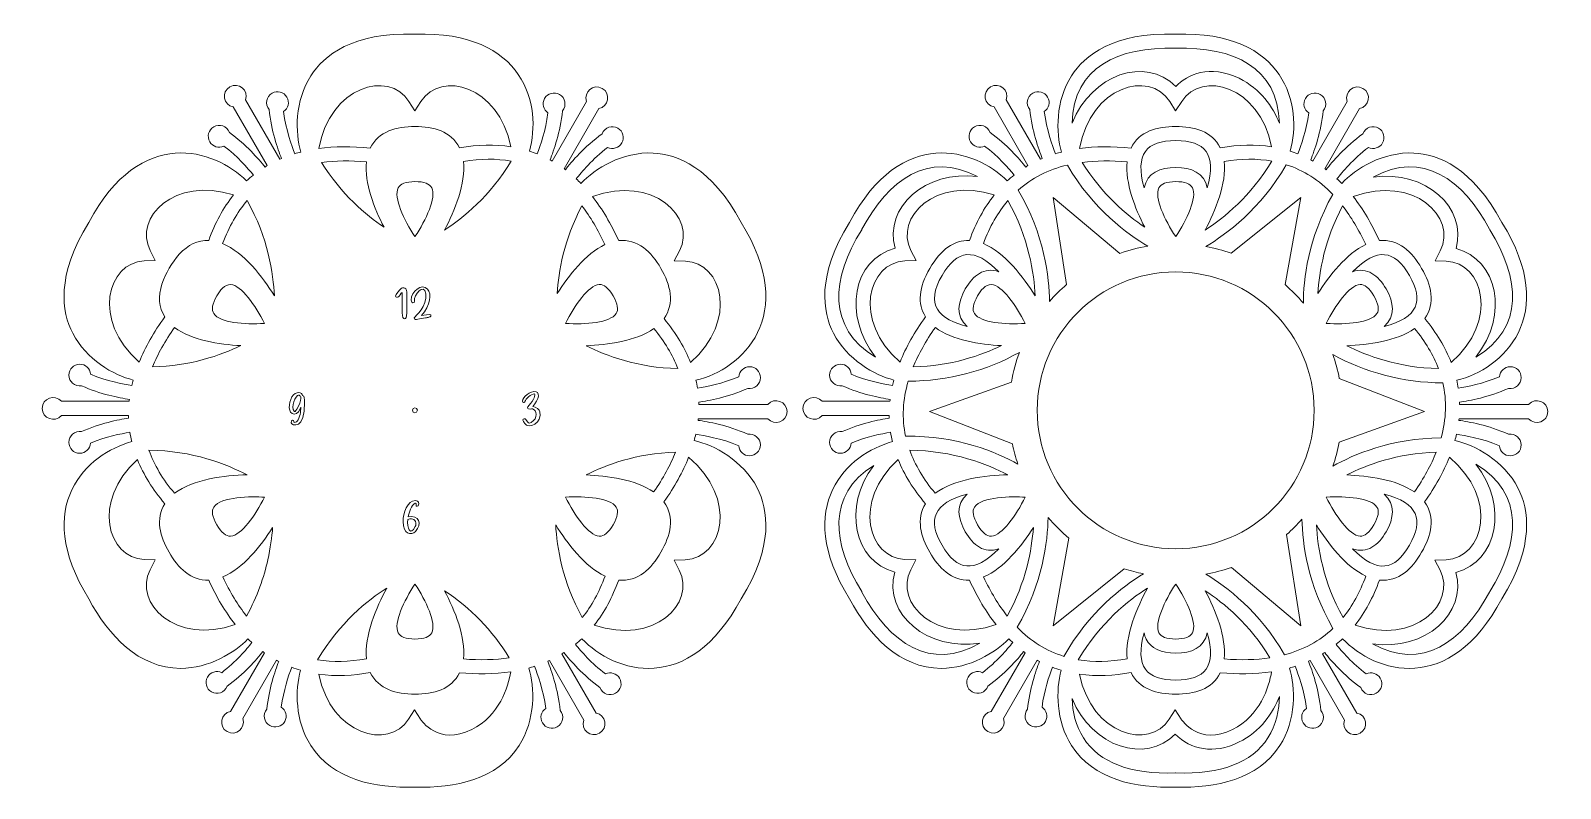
# Model space of a CAD drawing. Header units: inches. Extents: x 217 to 1082, y 2 to 431.
import ezdxf

# ---------------------------------------------------------------- set-up
doc = ezdxf.new("R2010")
doc.units = ezdxf.units.IN
doc.header["$MEASUREMENT"] = 0
doc.layers.add('_U+0421_U+043B_U+043E_U+0439 1', color=7, linetype='Continuous')

msp = doc.modelspace()

# ---------------------------------------------------------------- linework, layer by layer
at = {"layer": '_U+0421_U+043B_U+043E_U+0439 1', "color": 1, "lineweight": 9, "true_color": 0xff0000}
for points, knots in [([(633.8, 219.27), (633.8, 219.27), (594.78, 219.27), (594.78, 219.27), (594.77, 219.72), (594.76, 220.17), (594.74, 220.62), (600.39, 221.41), (611.3, 223.45), (622.43, 228.41), (626.26, 227.77), (629.61, 230.74), (629.61, 234.48), (629.61, 237.88), (626.85, 240.64), (623.45, 240.64), (620.19, 240.64), (617.53, 238.11), (617.31, 234.91), (607.98, 231.05), (598.91, 229.32), (593.99, 228.6), (593.76, 230.08), (593.46, 231.55), (593.13, 233.01), (619.01, 239.18), (651.76, 269.03), (618.67, 322.26), (601.97, 353.49), (582.41, 360.83), (568.93, 361.49), (551.73, 362.34), (535.84, 352.68), (528.16, 344.29), (527.28, 345.19), (526.39, 346.06), (525.48, 346.9), (528.32, 350.59), (534.62, 358.12), (543.22, 364.71), (546.1, 363.31), (549.61, 364.35), (551.24, 367.17), (552.94, 370.11), (551.93, 373.88), (548.99, 375.58), (545.74, 377.45), (541.51, 376.04), (540.14, 372.4), (530.08, 365.09), (522.75, 356.46), (519.33, 352.04), (519.08, 352.23), (518.83, 352.43), (518.57, 352.61), (518.57, 352.61), (538.22, 386.65), (538.22, 386.65), (543.82, 387.69), (545.12, 395.17), (540.17, 398.03), (535.22, 400.89), (529.39, 396.02), (531.29, 390.65), (531.29, 390.65), (511.84, 356.96), (511.84, 356.96), (511.45, 357.19), (511.05, 357.4), (510.65, 357.61), (512.79, 362.94), (516.43, 373.34), (517.69, 385.37), (520.16, 388.36), (519.27, 392.74), (516.02, 394.61), (513.08, 396.31), (509.31, 395.3), (507.61, 392.36), (505.98, 389.54), (506.84, 385.97), (509.5, 384.18), (508.2, 374.3), (505.22, 365.68), (503.38, 361.01), (501.94, 361.58), (500.49, 362.09), (499.01, 362.56), (506.15, 387.97), (496.67, 430.73), (434.31, 428.7), (398.93, 429.85), (382.77, 416.58), (375.46, 405.23), (366.34, 391.07), (366.54, 372.98), (369.77, 362.04), (368.63, 361.75), (367.52, 361.44), (366.41, 361.11), (364.6, 365.58), (361.4, 374.53), (360.04, 384.91), (362.7, 386.71), (363.56, 390.27), (361.93, 393.09), (360.23, 396.04), (356.46, 397.05), (353.51, 395.35), (350.28, 393.48), (349.38, 389.1), (351.85, 386.1), (353.11, 374.1), (356.73, 363.71), (358.88, 358.38), (358.56, 358.24), (358.25, 358.11), (357.93, 357.97), (357.93, 357.97), (338.55, 391.55), (338.55, 391.55), (340.44, 396.93), (334.62, 401.8), (329.66, 398.94), (324.71, 396.08), (326.02, 388.6), (331.62, 387.55), (331.62, 387.55), (350.79, 354.35), (350.79, 354.35), (350.38, 354.1), (349.97, 353.84), (349.56, 353.59), (345.92, 358.2), (338.87, 366.25), (329.39, 373.14), (328.03, 376.77), (323.79, 378.19), (320.55, 376.32), (317.61, 374.61), (316.6, 370.85), (318.3, 367.9), (319.92, 365.08), (323.44, 364.04), (326.32, 365.45), (333.94, 359.6), (339.77, 352.99), (342.98, 349), (341.65, 347.95), (340.36, 346.84), (339.11, 345.69), (320.88, 363.79), (279.43, 377.39), (249.96, 322.26), (231.26, 292.18), (234.68, 271.57), (240.85, 259.56), (248.47, 244.74), (263.97, 235.9), (275.03, 233.12), (274.76, 232.1), (274.5, 231.08), (274.27, 230.07), (269.35, 230.78), (260.3, 232.51), (250.96, 236.38), (250.73, 239.58), (248.07, 242.11), (244.82, 242.11), (241.42, 242.11), (238.66, 239.35), (238.66, 235.95), (238.66, 232.21), (242, 229.24), (245.83, 229.88), (256.57, 225.1), (267.09, 223.03), (272.89, 222.18), (272.85, 221.81), (272.8, 221.45), (272.76, 221.09), (272.76, 221.09), (234.46, 221.09), (234.46, 221.09), (230.76, 225.42), (223.62, 222.81), (223.62, 217.09), (223.62, 211.37), (230.76, 208.76), (234.46, 213.09), (234.46, 213.09), (272.39, 213.09), (272.39, 213.09), (272.4, 212.59), (272.41, 212.09), (272.43, 211.59), (266.54, 210.7), (256.28, 208.6), (245.83, 203.95), (242, 204.59), (238.66, 201.63), (238.66, 197.88), (238.66, 194.48), (241.42, 191.73), (244.82, 191.73), (248.07, 191.73), (250.73, 194.25), (250.96, 197.45), (259.62, 201.04), (268.05, 202.78), (273.15, 203.59), (273.43, 201.82), (273.79, 200.06), (274.21, 198.3), (249.22, 191.48), (217.05, 162.31), (249.96, 109.38), (261.05, 88.62), (278.17, 70.09), (301.81, 70.09), (317.81, 70.09), (332.4, 78.88), (339.93, 86.79), (340.67, 86.06), (341.41, 85.36), (342.16, 84.67), (339.08, 80.77), (333.07, 73.8), (325.05, 67.65), (322.17, 69.05), (318.65, 68.02), (317.02, 65.2), (315.32, 62.25), (316.33, 58.48), (319.28, 56.78), (322.52, 54.91), (326.76, 56.33), (328.12, 59.96), (337.65, 66.89), (344.72, 74.98), (348.35, 79.58), (348.64, 79.36), (348.93, 79.15), (349.23, 78.94), (349.23, 78.94), (330.05, 45.72), (330.05, 45.72), (324.45, 44.67), (323.14, 37.19), (328.09, 34.33), (333.05, 31.47), (338.87, 36.35), (336.98, 41.72), (336.98, 41.72), (356, 74.67), (356, 74.67), (356.44, 74.43), (356.87, 74.19), (357.3, 73.96), (355.13, 68.43), (351.78, 58.45), (350.57, 47), (348.11, 44), (349, 39.62), (352.24, 37.75), (355.19, 36.05), (358.95, 37.06), (360.66, 40.01), (362.28, 42.82), (361.42, 46.39), (358.77, 48.18), (360.01, 57.6), (362.77, 65.87), (364.62, 70.67), (366.25, 70.05), (367.91, 69.5), (369.59, 69), (366.53, 58.02), (366.5, 40.32), (375.46, 26.41), (387.75, 7.33), (411.56, 2.2), (434.31, 2.94), (457.09, 2.2), (480.88, 7.35), (493.16, 26.41), (502.48, 40.87), (502.08, 59.44), (498.65, 70.29), (499.74, 70.58), (500.81, 70.9), (501.86, 71.24), (503.68, 66.75), (506.86, 57.81), (508.23, 47.45), (505.57, 45.66), (504.71, 42.09), (506.34, 39.27), (508.04, 36.33), (511.8, 35.32), (514.75, 37.02), (517.99, 38.89), (518.88, 43.27), (516.42, 46.26), (515.15, 58.33), (511.49, 68.77), (509.35, 74.08), (509.66, 74.21), (509.97, 74.35), (510.27, 74.49), (510.27, 74.49), (529.72, 40.81), (529.72, 40.81), (527.82, 35.44), (533.65, 30.57), (538.6, 33.43), (543.55, 36.29), (542.24, 43.77), (536.65, 44.81), (536.65, 44.81), (517.34, 78.24), (517.34, 78.24), (517.74, 78.49), (518.14, 78.73), (518.54, 78.98), (522.14, 74.41), (529.25, 66.22), (538.87, 59.23), (540.23, 55.59), (544.47, 54.18), (547.71, 56.05), (550.66, 57.75), (551.67, 61.52), (549.97, 64.47), (548.34, 67.28), (544.82, 68.32), (541.94, 66.92), (534.12, 72.92), (528.18, 79.73), (525.03, 83.68), (526.27, 84.69), (527.48, 85.74), (528.64, 86.84), (547.03, 67.46), (589.2, 54.28), (618.67, 109.38), (637.36, 139.46), (633.94, 160.08), (627.77, 172.08), (619.82, 187.57), (603.25, 196.52), (592.13, 198.85), (592.46, 200.05), (592.75, 201.25), (593.02, 202.44), (597.63, 201.82), (607.3, 200.13), (617.3, 195.99), (617.53, 192.79), (620.19, 190.26), (623.44, 190.26), (626.84, 190.26), (629.6, 193.02), (629.6, 196.42), (629.6, 200.16), (626.26, 203.13), (622.43, 202.49), (611.03, 207.56), (599.86, 209.59), (594.34, 210.33), (594.38, 210.65), (594.42, 210.96), (594.46, 211.28), (594.46, 211.28), (633.8, 211.28), (633.8, 211.28), (637.5, 206.95), (644.64, 209.56), (644.64, 215.28), (644.64, 220.99), (637.51, 223.6), (633.8, 219.27)], [0, 0, 0, 0, 1, 1, 1, 2, 2, 2, 3, 3, 3, 4, 4, 4, 5, 5, 5, 6, 6, 6, 7, 7, 7, 8, 8, 8, 9, 9, 9, 10, 10, 10, 11, 11, 11, 12, 12, 12, 13, 13, 13, 14, 14, 14, 15, 15, 15, 16, 16, 16, 17, 17, 17, 18, 18, 18, 19, 19, 19, 20, 20, 20, 21, 21, 21, 22, 22, 22, 23, 23, 23, 24, 24, 24, 25, 25, 25, 26, 26, 26, 27, 27, 27, 28, 28, 28, 29, 29, 29, 30, 30, 30, 31, 31, 31, 32, 32, 32, 33, 33, 33, 34, 34, 34, 35, 35, 35, 36, 36, 36, 37, 37, 37, 38, 38, 38, 39, 39, 39, 40, 40, 40, 41, 41, 41, 42, 42, 42, 43, 43, 43, 44, 44, 44, 45, 45, 45, 46, 46, 46, 47, 47, 47, 48, 48, 48, 49, 49, 49, 50, 50, 50, 51, 51, 51, 52, 52, 52, 53, 53, 53, 54, 54, 54, 55, 55, 55, 56, 56, 56, 57, 57, 57, 58, 58, 58, 59, 59, 59, 60, 60, 60, 61, 61, 61, 62, 62, 62, 63, 63, 63, 64, 64, 64, 65, 65, 65, 66, 66, 66, 67, 67, 67, 68, 68, 68, 69, 69, 69, 70, 70, 70, 71, 71, 71, 72, 72, 72, 73, 73, 73, 74, 74, 74, 75, 75, 75, 76, 76, 76, 77, 77, 77, 78, 78, 78, 79, 79, 79, 80, 80, 80, 81, 81, 81, 82, 82, 82, 83, 83, 83, 84, 84, 84, 85, 85, 85, 86, 86, 86, 87, 87, 87, 88, 88, 88, 89, 89, 89, 90, 90, 90, 91, 91, 91, 92, 92, 92, 93, 93, 93, 94, 94, 94, 95, 95, 95, 96, 96, 96, 97, 97, 97, 98, 98, 98, 99, 99, 99, 100, 100, 100, 101, 101, 101, 102, 102, 102, 103, 103, 103, 104, 104, 104, 105, 105, 105, 106, 106, 106, 107, 107, 107, 108, 108, 108, 109, 109, 109, 110, 110, 110, 111, 111, 111, 112, 112, 112, 113, 113, 113, 114, 114, 114, 115, 115, 115, 116, 116, 116, 117, 117, 117, 118, 118, 118, 119, 119, 119, 120, 120, 120, 121, 121, 121, 122, 122, 122, 123, 123, 123, 124, 124, 124, 125, 125, 125, 126, 126, 126, 127, 127, 127, 127]), ([(1063.8, 219.27), (1063.8, 219.27), (1024.78, 219.27), (1024.78, 219.27), (1024.77, 219.72), (1024.76, 220.17), (1024.74, 220.62), (1030.39, 221.41), (1041.3, 223.45), (1052.43, 228.41), (1056.26, 227.77), (1059.61, 230.74), (1059.61, 234.48), (1059.61, 237.88), (1056.85, 240.64), (1053.45, 240.64), (1050.19, 240.64), (1047.53, 238.11), (1047.31, 234.91), (1037.98, 231.05), (1028.91, 229.32), (1023.99, 228.6), (1023.76, 230.08), (1023.46, 231.55), (1023.13, 233.01), (1049.01, 239.18), (1081.76, 269.03), (1048.67, 322.26), (1031.97, 353.49), (1012.41, 360.83), (998.93, 361.49), (981.73, 362.34), (965.84, 352.68), (958.16, 344.29), (957.28, 345.19), (956.39, 346.06), (955.48, 346.9), (958.32, 350.59), (964.62, 358.12), (973.22, 364.71), (976.1, 363.31), (979.61, 364.35), (981.24, 367.17), (982.94, 370.11), (981.93, 373.88), (978.99, 375.58), (975.74, 377.45), (971.51, 376.04), (970.14, 372.4), (960.08, 365.09), (952.75, 356.46), (949.33, 352.04), (949.08, 352.23), (948.82, 352.43), (948.57, 352.61), (948.57, 352.61), (968.22, 386.65), (968.22, 386.65), (973.82, 387.69), (975.12, 395.17), (970.17, 398.03), (965.22, 400.89), (959.39, 396.02), (961.29, 390.65), (961.29, 390.65), (941.84, 356.96), (941.84, 356.96), (941.45, 357.19), (941.04, 357.4), (940.65, 357.61), (942.79, 362.94), (946.43, 373.34), (947.69, 385.37), (950.16, 388.36), (949.27, 392.74), (946.02, 394.61), (943.08, 396.31), (939.31, 395.3), (937.61, 392.36), (935.98, 389.54), (936.84, 385.97), (939.5, 384.18), (938.2, 374.3), (935.22, 365.68), (933.38, 361.01), (931.94, 361.58), (930.49, 362.09), (929.01, 362.56), (936.15, 387.97), (926.67, 430.73), (864.31, 428.7), (828.93, 429.85), (812.77, 416.58), (805.46, 405.23), (796.34, 391.07), (796.54, 372.98), (799.77, 362.04), (798.63, 361.75), (797.52, 361.44), (796.41, 361.11), (794.6, 365.58), (791.4, 374.53), (790.04, 384.91), (792.7, 386.71), (793.56, 390.27), (791.93, 393.09), (790.23, 396.04), (786.46, 397.05), (783.51, 395.35), (780.28, 393.48), (779.38, 389.1), (781.85, 386.1), (783.11, 374.1), (786.73, 363.71), (788.88, 358.38), (788.56, 358.24), (788.25, 358.11), (787.93, 357.97), (787.93, 357.97), (768.55, 391.55), (768.55, 391.55), (770.44, 396.93), (764.62, 401.8), (759.66, 398.94), (754.71, 396.08), (756.02, 388.6), (761.62, 387.55), (761.62, 387.55), (780.79, 354.35), (780.79, 354.35), (780.38, 354.1), (779.97, 353.84), (779.56, 353.59), (775.92, 358.2), (768.87, 366.25), (759.39, 373.14), (758.03, 376.77), (753.79, 378.19), (750.55, 376.32), (747.61, 374.61), (746.6, 370.85), (748.3, 367.9), (749.92, 365.08), (753.44, 364.04), (756.32, 365.45), (763.94, 359.6), (769.77, 352.99), (772.98, 349), (771.65, 347.95), (770.36, 346.84), (769.11, 345.69), (750.88, 363.79), (709.43, 377.39), (679.96, 322.26), (661.26, 292.18), (664.68, 271.57), (670.85, 259.56), (678.47, 244.74), (693.97, 235.9), (705.03, 233.12), (704.76, 232.1), (704.5, 231.08), (704.27, 230.07), (699.35, 230.78), (690.3, 232.51), (680.96, 236.38), (680.73, 239.58), (678.07, 242.11), (674.82, 242.11), (671.42, 242.11), (668.66, 239.35), (668.66, 235.95), (668.66, 232.21), (672, 229.24), (675.83, 229.88), (686.57, 225.1), (697.09, 223.03), (702.89, 222.18), (702.85, 221.81), (702.8, 221.45), (702.76, 221.09), (702.76, 221.09), (664.46, 221.09), (664.46, 221.09), (660.76, 225.42), (653.62, 222.81), (653.62, 217.09), (653.62, 211.37), (660.76, 208.76), (664.46, 213.09), (664.46, 213.09), (702.39, 213.09), (702.39, 213.09), (702.4, 212.59), (702.41, 212.09), (702.43, 211.59), (696.54, 210.7), (686.28, 208.6), (675.83, 203.95), (672, 204.59), (668.66, 201.63), (668.66, 197.88), (668.66, 194.48), (671.42, 191.73), (674.82, 191.73), (678.07, 191.73), (680.73, 194.25), (680.96, 197.45), (689.62, 201.04), (698.05, 202.78), (703.15, 203.59), (703.43, 201.82), (703.79, 200.06), (704.21, 198.3), (679.22, 191.48), (647.05, 162.31), (679.96, 109.38), (691.05, 88.62), (708.17, 70.09), (731.81, 70.09), (747.81, 70.09), (762.4, 78.88), (769.93, 86.79), (770.67, 86.06), (771.41, 85.36), (772.16, 84.67), (769.08, 80.77), (763.07, 73.8), (755.05, 67.65), (752.17, 69.05), (748.65, 68.02), (747.02, 65.2), (745.32, 62.25), (746.33, 58.48), (749.28, 56.78), (752.52, 54.91), (756.76, 56.33), (758.12, 59.96), (767.65, 66.89), (774.72, 74.98), (778.35, 79.58), (778.64, 79.36), (778.93, 79.15), (779.23, 78.94), (779.23, 78.94), (760.05, 45.72), (760.05, 45.72), (754.45, 44.67), (753.14, 37.19), (758.09, 34.33), (763.05, 31.47), (768.87, 36.35), (766.98, 41.72), (766.98, 41.72), (786, 74.67), (786, 74.67), (786.44, 74.43), (786.87, 74.19), (787.3, 73.96), (785.13, 68.43), (781.78, 58.45), (780.57, 47), (778.11, 44), (779, 39.62), (782.24, 37.75), (785.19, 36.05), (788.95, 37.06), (790.66, 40.01), (792.28, 42.82), (791.42, 46.39), (788.77, 48.18), (790.01, 57.6), (792.77, 65.87), (794.62, 70.67), (796.25, 70.05), (797.91, 69.5), (799.59, 69), (796.53, 58.02), (796.5, 40.32), (805.46, 26.41), (817.75, 7.33), (841.56, 2.2), (864.31, 2.94), (887.09, 2.2), (910.88, 7.35), (923.16, 26.41), (932.48, 40.87), (932.08, 59.44), (928.65, 70.29), (929.74, 70.58), (930.81, 70.9), (931.86, 71.24), (933.68, 66.75), (936.86, 57.81), (938.23, 47.45), (935.57, 45.66), (934.71, 42.09), (936.34, 39.27), (938.04, 36.33), (941.8, 35.32), (944.75, 37.02), (947.99, 38.89), (948.88, 43.27), (946.42, 46.26), (945.15, 58.33), (941.49, 68.77), (939.35, 74.08), (939.66, 74.21), (939.97, 74.35), (940.27, 74.49), (940.27, 74.49), (959.72, 40.81), (959.72, 40.81), (957.82, 35.44), (963.65, 30.57), (968.6, 33.43), (973.55, 36.29), (972.24, 43.77), (966.65, 44.81), (966.65, 44.81), (947.34, 78.24), (947.34, 78.24), (947.74, 78.49), (948.14, 78.73), (948.54, 78.98), (952.14, 74.41), (959.25, 66.22), (968.87, 59.23), (970.23, 55.59), (974.47, 54.18), (977.71, 56.05), (980.66, 57.75), (981.67, 61.52), (979.97, 64.47), (978.34, 67.28), (974.82, 68.32), (971.94, 66.92), (964.12, 72.92), (958.18, 79.73), (955.03, 83.68), (956.27, 84.69), (957.48, 85.74), (958.64, 86.84), (977.03, 67.46), (1019.2, 54.28), (1048.67, 109.38), (1067.36, 139.46), (1063.94, 160.08), (1057.77, 172.08), (1049.82, 187.57), (1033.25, 196.52), (1022.13, 198.85), (1022.46, 200.05), (1022.75, 201.25), (1023.02, 202.44), (1027.63, 201.82), (1037.3, 200.13), (1047.3, 195.99), (1047.53, 192.79), (1050.19, 190.26), (1053.44, 190.26), (1056.84, 190.26), (1059.6, 193.02), (1059.6, 196.42), (1059.6, 200.16), (1056.26, 203.13), (1052.43, 202.49), (1041.03, 207.56), (1029.86, 209.59), (1024.34, 210.33), (1024.38, 210.65), (1024.42, 210.96), (1024.46, 211.28), (1024.46, 211.28), (1063.8, 211.28), (1063.8, 211.28), (1067.5, 206.95), (1074.64, 209.56), (1074.64, 215.28), (1074.64, 220.99), (1067.51, 223.6), (1063.8, 219.27)], [0, 0, 0, 0, 1, 1, 1, 2, 2, 2, 3, 3, 3, 4, 4, 4, 5, 5, 5, 6, 6, 6, 7, 7, 7, 8, 8, 8, 9, 9, 9, 10, 10, 10, 11, 11, 11, 12, 12, 12, 13, 13, 13, 14, 14, 14, 15, 15, 15, 16, 16, 16, 17, 17, 17, 18, 18, 18, 19, 19, 19, 20, 20, 20, 21, 21, 21, 22, 22, 22, 23, 23, 23, 24, 24, 24, 25, 25, 25, 26, 26, 26, 27, 27, 27, 28, 28, 28, 29, 29, 29, 30, 30, 30, 31, 31, 31, 32, 32, 32, 33, 33, 33, 34, 34, 34, 35, 35, 35, 36, 36, 36, 37, 37, 37, 38, 38, 38, 39, 39, 39, 40, 40, 40, 41, 41, 41, 42, 42, 42, 43, 43, 43, 44, 44, 44, 45, 45, 45, 46, 46, 46, 47, 47, 47, 48, 48, 48, 49, 49, 49, 50, 50, 50, 51, 51, 51, 52, 52, 52, 53, 53, 53, 54, 54, 54, 55, 55, 55, 56, 56, 56, 57, 57, 57, 58, 58, 58, 59, 59, 59, 60, 60, 60, 61, 61, 61, 62, 62, 62, 63, 63, 63, 64, 64, 64, 65, 65, 65, 66, 66, 66, 67, 67, 67, 68, 68, 68, 69, 69, 69, 70, 70, 70, 71, 71, 71, 72, 72, 72, 73, 73, 73, 74, 74, 74, 75, 75, 75, 76, 76, 76, 77, 77, 77, 78, 78, 78, 79, 79, 79, 80, 80, 80, 81, 81, 81, 82, 82, 82, 83, 83, 83, 84, 84, 84, 85, 85, 85, 86, 86, 86, 87, 87, 87, 88, 88, 88, 89, 89, 89, 90, 90, 90, 91, 91, 91, 92, 92, 92, 93, 93, 93, 94, 94, 94, 95, 95, 95, 96, 96, 96, 97, 97, 97, 98, 98, 98, 99, 99, 99, 100, 100, 100, 101, 101, 101, 102, 102, 102, 103, 103, 103, 104, 104, 104, 105, 105, 105, 106, 106, 106, 107, 107, 107, 108, 108, 108, 109, 109, 109, 110, 110, 110, 111, 111, 111, 112, 112, 112, 113, 113, 113, 114, 114, 114, 115, 115, 115, 116, 116, 116, 117, 117, 117, 118, 118, 118, 119, 119, 119, 120, 120, 120, 121, 121, 121, 122, 122, 122, 123, 123, 123, 124, 124, 124, 125, 125, 125, 126, 126, 126, 127, 127, 127, 127]), ([(864.18, 420.7), (864.18, 420.7), (864.45, 420.7), (864.45, 420.7), (896.84, 421.79), (922.16, 410.01), (922.9, 378.41), (919.18, 387.53), (912.42, 397.72), (900.14, 403.74), (883.43, 411.94), (870.86, 405.72), (864.32, 399.13), (847.07, 416.49), (816.99, 406.01), (805.74, 378.41), (806.47, 409.98), (831.74, 421.78), (864.18, 420.7)], [0, 0, 0, 0, 1, 1, 1, 2, 2, 2, 3, 3, 3, 4, 4, 4, 5, 5, 5, 6, 6, 6, 6]), ([(430.93, 390.68), (430.93, 390.68), (434.29, 385.4), (434.29, 385.4), (434.29, 385.4), (437.69, 390.66), (437.69, 390.66), (449.12, 408.38), (481.5, 399.66), (488.54, 365.01), (479.54, 366.43), (469.85, 366.26), (459.47, 364.48), (454.82, 373.79), (444.77, 376.52), (434.31, 376.52), (423.8, 376.52), (413.65, 373.76), (409.05, 364.26), (398.52, 365.33), (388.79, 365.24), (379.88, 364.01), (386.33, 399.29), (419.34, 408.6), (430.93, 390.68)], [0, 0, 0, 0, 1, 1, 1, 2, 2, 2, 3, 3, 3, 4, 4, 4, 5, 5, 5, 6, 6, 6, 7, 7, 7, 8, 8, 8, 8]), ([(889.47, 364.48), (884.82, 373.79), (874.77, 376.52), (864.32, 376.52), (853.8, 376.52), (843.66, 373.76), (839.05, 364.26), (828.52, 365.33), (818.79, 365.24), (809.88, 364.01), (816.33, 399.29), (849.34, 408.6), (860.93, 390.68), (860.93, 390.68), (864.29, 385.4), (864.29, 385.4), (864.29, 385.4), (867.69, 390.66), (867.69, 390.66), (879.12, 408.38), (911.5, 399.66), (918.54, 365.01), (909.54, 366.43), (899.85, 366.26), (889.47, 364.48)], [0, 0, 0, 0, 1, 1, 1, 2, 2, 2, 3, 3, 3, 4, 4, 4, 5, 5, 5, 6, 6, 6, 7, 7, 7, 8, 8, 8, 8]), ([(846.48, 341.76), (841.12, 360.94), (847.73, 368.52), (864.32, 368.52), (880.96, 368.52), (887.48, 360.88), (882.15, 341.78), (880.58, 350.3), (873.07, 353.33), (864.32, 353.33), (855.62, 353.33), (848.05, 350.34), (846.48, 341.76)], [0, 0, 0, 0, 1, 1, 1, 2, 2, 2, 3, 3, 3, 4, 4, 4, 4]), ([(416.81, 319.51), (406.62, 326.38), (392.62, 338.16), (381.48, 356.19), (389.23, 357.21), (397.7, 357.29), (406.9, 356.44), (405.65, 344.61), (411.39, 330.14), (416.81, 319.51)], [0, 0, 0, 0, 1, 1, 1, 2, 2, 2, 3, 3, 3, 3]), ([(451.02, 317.96), (456.71, 328.79), (463.15, 344.28), (461.7, 356.75), (471.42, 358.33), (480.41, 358.39), (488.71, 356.91), (476.86, 337.2), (461.51, 324.79), (451.02, 317.96)], [0, 0, 0, 0, 1, 1, 1, 2, 2, 2, 3, 3, 3, 3]), ([(686.82, 318.14), (686.82, 318.14), (686.95, 318.38), (686.95, 318.38), (701.91, 346.43), (724.46, 362.9), (752.26, 348.13), (722.6, 351.88), (699.39, 330.77), (705.66, 307.67), (681.88, 301.38), (675.92, 269.78), (694.69, 246.09), (667.19, 262.44), (669.6, 290.5), (686.82, 318.14)], [0, 0, 0, 0, 1, 1, 1, 2, 2, 2, 3, 3, 3, 4, 4, 4, 5, 5, 5, 5]), ([(803.06, 354.68), (817.67, 329.61), (837.31, 315.45), (848.56, 308.88), (843.08, 307.96), (837.76, 306.57), (832.64, 304.74), (832.64, 304.74), (795.11, 336.39), (795.11, 336.39), (795.11, 336.39), (802.68, 287.24), (802.68, 287.24), (799.22, 284.25), (795.98, 281), (792.99, 277.54), (792.84, 290.97), (790.12, 315.3), (775.26, 340.53), (782.95, 347.39), (792.2, 352.09), (803.06, 354.68)], [0, 0, 0, 0, 1, 1, 1, 2, 2, 2, 3, 3, 3, 4, 4, 4, 5, 5, 5, 6, 6, 6, 7, 7, 7, 7]), ([(836.9, 356.44), (835.65, 344.61), (841.39, 330.14), (846.81, 319.51), (836.62, 326.38), (822.62, 338.16), (811.48, 356.19), (819.23, 357.21), (827.7, 357.29), (836.9, 356.44)], [0, 0, 0, 0, 1, 1, 1, 2, 2, 2, 3, 3, 3, 3]), ([(891.7, 356.75), (901.42, 358.33), (910.41, 358.39), (918.71, 356.91), (906.86, 337.2), (891.52, 324.79), (881.02, 317.96), (886.7, 328.79), (893.15, 344.28), (891.7, 356.75)], [0, 0, 0, 0, 1, 1, 1, 2, 2, 2, 3, 3, 3, 3]), ([(926.8, 354.9), (936.62, 351.75), (945.37, 346.17), (953.07, 338.12), (939.02, 313.28), (936.55, 289.56), (936.46, 276.57), (933.3, 280.33), (929.85, 283.85), (926.14, 287.07), (926.14, 287.07), (934.97, 336.39), (934.97, 336.39), (934.97, 336.39), (895.67, 304.85), (895.67, 304.85), (891.05, 306.48), (886.26, 307.77), (881.34, 308.67), (892.76, 315.4), (912.34, 329.74), (926.8, 354.9)], [0, 0, 0, 0, 1, 1, 1, 2, 2, 2, 3, 3, 3, 4, 4, 4, 5, 5, 5, 6, 6, 6, 7, 7, 7, 7]), ([(1041.68, 318.38), (1041.68, 318.38), (1041.81, 318.14), (1041.81, 318.14), (1058.95, 290.64), (1061.52, 262.55), (1034.02, 246.14), (1052.84, 270.15), (1046.17, 301.29), (1022.85, 307.46), (1029.14, 330.63), (1005.76, 351.84), (975.88, 347.87), (1003.86, 363.13), (1026.64, 346.56), (1041.68, 318.38)], [0, 0, 0, 0, 1, 1, 1, 2, 2, 2, 3, 3, 3, 4, 4, 4, 5, 5, 5, 5]), ([(281.29, 300.51), (281.29, 300.51), (287.53, 300.78), (287.53, 300.78), (287.53, 300.78), (284.68, 306.35), (284.68, 306.35), (275.2, 324.89), (298.33, 348.57), (331.75, 337.76), (326.03, 330.6), (321.36, 322.04), (317.74, 312.07), (311.6, 312.27), (306.02, 309.64), (301.08, 304.28), (297.04, 299.63), (293.26, 293.53), (291.3, 287.4), (289.06, 280.36), (289.56, 274.16), (292.84, 268.89), (292.86, 268.87), (292.87, 268.85), (292.89, 268.83), (286.67, 260.19), (281.87, 251.68), (278.48, 243.31), (251.37, 266.88), (260.35, 299.46), (281.29, 300.51)], [0, 0, 0, 0, 1, 1, 1, 2, 2, 2, 3, 3, 3, 4, 4, 4, 5, 5, 5, 6, 6, 6, 7, 7, 7, 8, 8, 8, 9, 9, 9, 10, 10, 10, 10]), ([(590.04, 243.11), (587.03, 250.87), (582.09, 259.45), (575.09, 267.86), (581.32, 276.61), (578.7, 286.96), (573.33, 296.26), (567.92, 305.64), (560.23, 313.07), (549.46, 311.95), (545.11, 321.51), (540.18, 329.81), (534.67, 336.84), (568.9, 349.35), (593.58, 325.18), (583.84, 306.16), (583.84, 306.16), (580.89, 300.56), (580.89, 300.56), (580.89, 300.56), (587.22, 300.3), (587.22, 300.3), (608.18, 299.47), (617.1, 266.64), (590.04, 243.11)], [0, 0, 0, 0, 1, 1, 1, 2, 2, 2, 3, 3, 3, 4, 4, 4, 5, 5, 5, 6, 6, 6, 7, 7, 7, 8, 8, 8, 8]), ([(711.29, 300.51), (711.29, 300.51), (717.53, 300.78), (717.53, 300.78), (717.53, 300.78), (714.68, 306.35), (714.68, 306.35), (705.19, 324.89), (728.33, 348.57), (761.75, 337.76), (756.03, 330.6), (751.36, 322.04), (747.74, 312.07), (739.07, 312.34), (731.51, 307.03), (725.3, 296.26), (719.07, 285.48), (718.25, 276.27), (722.84, 268.89), (722.85, 268.87), (722.87, 268.85), (722.89, 268.83), (716.67, 260.19), (711.87, 251.68), (708.48, 243.31), (681.37, 266.88), (690.35, 299.46), (711.29, 300.51)], [0, 0, 0, 0, 1, 1, 1, 2, 2, 2, 3, 3, 3, 4, 4, 4, 5, 5, 5, 6, 6, 6, 7, 7, 7, 8, 8, 8, 9, 9, 9, 9]), ([(1020.04, 243.11), (1016.76, 251.56), (1011.78, 259.82), (1005.09, 267.86), (1011.32, 276.61), (1008.7, 286.96), (1003.33, 296.26), (997.92, 305.64), (990.23, 313.07), (979.46, 311.95), (975.11, 321.51), (970.18, 329.81), (964.67, 336.84), (998.9, 349.35), (1023.58, 325.18), (1013.84, 306.16), (1013.84, 306.16), (1010.89, 300.56), (1010.89, 300.56), (1010.89, 300.56), (1017.22, 300.3), (1017.22, 300.3), (1038.18, 299.47), (1047.1, 266.64), (1020.04, 243.11)], [0, 0, 0, 0, 1, 1, 1, 2, 2, 2, 3, 3, 3, 4, 4, 4, 5, 5, 5, 6, 6, 6, 7, 7, 7, 8, 8, 8, 8]), ([(424.81, 341.81), (425.97, 344.15), (429.17, 345.33), (434.31, 345.33), (439.46, 345.33), (442.66, 344.15), (443.82, 341.82), (446.54, 336.36), (440.58, 323.71), (434.31, 314.23), (428.04, 323.7), (422.09, 336.34), (424.81, 341.81)], [0, 0, 0, 0, 1, 1, 1, 2, 2, 2, 3, 3, 3, 4, 4, 4, 4]), ([(864.31, 314.23), (858.04, 323.7), (852.09, 336.34), (854.81, 341.81), (855.97, 344.15), (859.16, 345.33), (864.32, 345.33), (869.46, 345.33), (872.66, 344.15), (873.82, 341.82), (876.53, 336.36), (870.58, 323.71), (864.31, 314.23)], [0, 0, 0, 0, 1, 1, 1, 2, 2, 2, 3, 3, 3, 4, 4, 4, 4]), ([(339.46, 334.58), (351.26, 313.66), (354.27, 293.31), (354.84, 280.7), (348.23, 291.29), (337.61, 305.4), (325.59, 310.3), (329.18, 319.89), (333.8, 327.96), (339.46, 334.58)], [0, 0, 0, 0, 1, 1, 1, 2, 2, 2, 3, 3, 3, 3]), ([(528.64, 331.63), (533.45, 325.43), (537.8, 318.13), (541.7, 309.71), (530.77, 304.59), (521.09, 292.12), (514.7, 282.14), (515.43, 294.28), (518.48, 312.57), (528.64, 331.63)], [0, 0, 0, 0, 1, 1, 1, 2, 2, 2, 3, 3, 3, 3]), ([(769.46, 334.58), (781.26, 313.66), (784.27, 293.31), (784.84, 280.7), (778.23, 291.29), (767.61, 305.4), (755.59, 310.3), (759.18, 319.89), (763.8, 327.96), (769.46, 334.58)], [0, 0, 0, 0, 1, 1, 1, 2, 2, 2, 3, 3, 3, 3]), ([(958.64, 331.63), (963.45, 325.43), (967.8, 318.13), (971.7, 309.71), (960.77, 304.59), (951.09, 292.12), (944.7, 282.14), (945.43, 294.28), (948.48, 312.57), (958.64, 331.63)], [0, 0, 0, 0, 1, 1, 1, 2, 2, 2, 3, 3, 3, 3]), ([(745.38, 284.67), (740.99, 277.06), (739.89, 269.04), (746.49, 263.43), (738.98, 265.36), (732.57, 268.4), (729.63, 273.12), (726.72, 277.8), (727.59, 284.24), (732.23, 292.26), (740.67, 306.89), (750.62, 308.3), (764.3, 294.33), (756.13, 297.24), (749.75, 292.24), (745.38, 284.67)], [0, 0, 0, 0, 1, 1, 1, 2, 2, 2, 3, 3, 3, 4, 4, 4, 5, 5, 5, 5]), ([(982.16, 263.44), (988.75, 269.06), (987.63, 277.08), (983.25, 284.67), (978.87, 292.26), (972.48, 297.23), (964.33, 294.33), (978.09, 308.38), (988.01, 306.8), (996.4, 292.26), (1004.71, 277.88), (1001.41, 268.39), (982.16, 263.44)], [0, 0, 0, 0, 1, 1, 1, 2, 2, 2, 3, 3, 3, 4, 4, 4, 4]), ([(864.32, 137.74), (821.09, 137.74), (786.05, 172.78), (786.05, 216), (786.05, 259.22), (821.09, 294.26), (864.32, 294.26), (907.54, 294.26), (942.58, 259.22), (942.58, 216), (942.58, 172.78), (907.54, 137.74), (864.32, 137.74)], [0, 0, 0, 0, 1, 1, 1, 2, 2, 2, 3, 3, 3, 4, 4, 4, 4]), ([(322.31, 280.67), (323.99, 283.58), (326.75, 287.36), (330.11, 287.14), (336.19, 286.76), (344.17, 275.29), (349.24, 265.11), (337.9, 264.42), (323.98, 265.58), (320.6, 270.67), (319.16, 272.85), (319.73, 276.21), (322.31, 280.67)], [0, 0, 0, 0, 1, 1, 1, 2, 2, 2, 3, 3, 3, 4, 4, 4, 4]), ([(546.32, 280.67), (548.89, 276.21), (549.47, 272.85), (548.03, 270.67), (544.66, 265.6), (530.73, 264.43), (519.39, 265.12), (524.45, 275.29), (532.42, 286.76), (538.52, 287.14), (541.13, 287.31), (543.75, 285.13), (546.32, 280.67)], [0, 0, 0, 0, 1, 1, 1, 2, 2, 2, 3, 3, 3, 4, 4, 4, 4]), ([(779.24, 265.11), (767.9, 264.42), (753.98, 265.58), (750.6, 270.67), (749.16, 272.85), (749.73, 276.21), (752.31, 280.67), (753.99, 283.58), (756.75, 287.36), (760.11, 287.14), (766.19, 286.76), (774.17, 275.29), (779.24, 265.11)], [0, 0, 0, 0, 1, 1, 1, 2, 2, 2, 3, 3, 3, 4, 4, 4, 4]), ([(949.39, 265.12), (954.45, 275.29), (962.42, 286.76), (968.52, 287.14), (971.13, 287.31), (973.75, 285.13), (976.32, 280.67), (978.9, 276.21), (979.47, 272.85), (978.03, 270.67), (974.66, 265.6), (960.73, 264.43), (949.39, 265.12)], [0, 0, 0, 0, 1, 1, 1, 2, 2, 2, 3, 3, 3, 4, 4, 4, 4]), ([(298.45, 262.87), (308.01, 255.57), (323.72, 253.23), (335.85, 252.6), (324.62, 247.18), (307.27, 241), (285.95, 240.55), (288.93, 247.83), (293.09, 255.26), (298.45, 262.87)], [0, 0, 0, 0, 1, 1, 1, 2, 2, 2, 3, 3, 3, 3]), ([(531.03, 252.51), (543.03, 253), (559.25, 255.1), (569.35, 262.26), (575.45, 254.84), (579.94, 247.3), (582.85, 239.6), (560.31, 240.06), (542.19, 246.91), (531.03, 252.51)], [0, 0, 0, 0, 1, 1, 1, 2, 2, 2, 3, 3, 3, 3]), ([(728.45, 262.87), (738.01, 255.57), (753.72, 253.23), (765.85, 252.6), (754.62, 247.18), (737.27, 241), (715.95, 240.55), (718.93, 247.83), (723.09, 255.26), (728.45, 262.87)], [0, 0, 0, 0, 1, 1, 1, 2, 2, 2, 3, 3, 3, 3]), ([(961.03, 252.51), (973.03, 253), (989.25, 255.1), (999.35, 262.26), (1005.45, 254.84), (1009.94, 247.3), (1012.85, 239.6), (990.31, 240.06), (972.19, 246.91), (961.03, 252.51)], [0, 0, 0, 0, 1, 1, 1, 2, 2, 2, 3, 3, 3, 3]), ([(775.98, 248.79), (773.98, 243.4), (772.46, 237.79), (771.47, 231.99), (771.47, 231.99), (725.18, 215.28), (725.18, 215.28), (725.18, 215.28), (772.02, 197.06), (772.02, 197.06), (772.82, 193.15), (773.86, 189.32), (775.13, 185.6), (763.16, 192.22), (740.76, 201.78), (711.67, 201.38), (709.51, 211.47), (709.98, 221.83), (713.11, 232.52), (735.79, 232.45), (757.84, 238.54), (775.98, 248.79)], [0, 0, 0, 0, 1, 1, 1, 2, 2, 2, 3, 3, 3, 4, 4, 4, 5, 5, 5, 6, 6, 6, 7, 7, 7, 7]), ([(953.09, 184.42), (954.64, 188.77), (955.87, 193.28), (956.77, 197.9), (956.77, 197.9), (1004.89, 215.27), (1004.89, 215.27), (1004.89, 215.27), (956.8, 233.98), (956.8, 233.98), (955.89, 238.65), (954.65, 243.2), (953.08, 247.6), (970.93, 237.61), (992.7, 231.53), (1015.29, 231.57), (1017.62, 221.48), (1017.3, 211.12), (1014.33, 200.44), (986.18, 200.24), (964.59, 190.85), (953.09, 184.42)], [0, 0, 0, 0, 1, 1, 1, 2, 2, 2, 3, 3, 3, 4, 4, 4, 5, 5, 5, 6, 6, 6, 7, 7, 7, 7]), ([(339.37, 179.55), (326.9, 179.19), (308.89, 177.15), (298.39, 169.08), (291.75, 177.03), (286.94, 185.12), (283.97, 193.39), (308.6, 193.27), (328.14, 185.44), (339.37, 179.55)], [0, 0, 0, 0, 1, 1, 1, 2, 2, 2, 3, 3, 3, 3]), ([(569.22, 169.82), (559.09, 176.92), (542.94, 179), (530.99, 179.49), (541.94, 184.99), (559.62, 191.7), (581.62, 192.38), (578.7, 185.02), (574.57, 177.51), (569.22, 169.82)], [0, 0, 0, 0, 1, 1, 1, 2, 2, 2, 3, 3, 3, 3]), ([(769.37, 179.55), (756.9, 179.19), (738.89, 177.15), (728.39, 169.08), (721.75, 177.03), (716.94, 185.12), (713.97, 193.39), (738.6, 193.27), (758.14, 185.44), (769.37, 179.55)], [0, 0, 0, 0, 1, 1, 1, 2, 2, 2, 3, 3, 3, 3]), ([(999.22, 169.82), (989.09, 176.92), (972.94, 179), (960.99, 179.49), (971.94, 184.99), (989.62, 191.7), (1011.62, 192.38), (1008.7, 185.02), (1004.57, 177.51), (999.22, 169.82)], [0, 0, 0, 0, 1, 1, 1, 2, 2, 2, 3, 3, 3, 3]), ([(284.55, 125.84), (284.55, 125.84), (287.5, 131.44), (287.5, 131.44), (287.5, 131.44), (281.17, 131.7), (281.17, 131.7), (260.58, 132.51), (251.34, 164.44), (277.45, 188.1), (280.87, 179.59), (286.02, 171.29), (292.9, 163.19), (287.44, 154.53), (290.22, 144.54), (295.3, 135.74), (300.38, 126.94), (307.61, 119.59), (317.77, 119.93), (322.17, 110.27), (327.17, 101.89), (332.76, 94.82), (298.93, 83.13), (274.92, 107.04), (284.55, 125.84)], [0, 0, 0, 0, 1, 1, 1, 2, 2, 2, 3, 3, 3, 4, 4, 4, 5, 5, 5, 6, 6, 6, 7, 7, 7, 8, 8, 8, 8]), ([(587.1, 131.49), (587.1, 131.49), (580.86, 131.22), (580.86, 131.22), (580.86, 131.22), (583.71, 125.65), (583.71, 125.65), (593.34, 106.82), (569.4, 83.01), (535.69, 94.55), (541.31, 101.68), (545.92, 110.17), (549.49, 120.04), (560.26, 118.94), (567.94, 126.4), (573.33, 135.74), (578.75, 145.12), (581.31, 155.46), (575.03, 164.19), (581.08, 172.74), (585.74, 181.17), (589.01, 189.46), (616.93, 166.17), (608.56, 132.57), (587.1, 131.49)], [0, 0, 0, 0, 1, 1, 1, 2, 2, 2, 3, 3, 3, 4, 4, 4, 5, 5, 5, 6, 6, 6, 7, 7, 7, 8, 8, 8, 8]), ([(686.95, 113.26), (686.95, 113.26), (686.82, 113.5), (686.82, 113.5), (670, 140.49), (667.05, 168.21), (693.62, 184.89), (675.76, 161.11), (682.48, 130.64), (705.54, 124.54), (698.99, 100.42), (724.08, 79.78), (753.68, 84.29), (725.78, 68.35), (702.48, 84.14), (686.95, 113.26)], [0, 0, 0, 0, 1, 1, 1, 2, 2, 2, 3, 3, 3, 4, 4, 4, 5, 5, 5, 5]), ([(714.55, 125.84), (714.55, 125.84), (717.5, 131.44), (717.5, 131.44), (717.5, 131.44), (711.17, 131.7), (711.17, 131.7), (690.58, 132.51), (681.34, 164.44), (707.45, 188.1), (710.87, 179.59), (716.02, 171.29), (722.9, 163.19), (717.44, 154.53), (720.22, 144.54), (725.3, 135.74), (730.38, 126.94), (737.62, 119.59), (747.77, 119.93), (752.17, 110.27), (757.17, 101.89), (762.76, 94.82), (728.93, 83.13), (704.92, 107.04), (714.55, 125.84)], [0, 0, 0, 0, 1, 1, 1, 2, 2, 2, 3, 3, 3, 4, 4, 4, 5, 5, 5, 6, 6, 6, 7, 7, 7, 8, 8, 8, 8]), ([(1017.1, 131.49), (1017.1, 131.49), (1010.86, 131.22), (1010.86, 131.22), (1010.86, 131.22), (1013.71, 125.65), (1013.71, 125.65), (1023.34, 106.82), (999.4, 83.01), (965.69, 94.55), (971.31, 101.68), (975.92, 110.17), (979.49, 120.04), (990.26, 118.94), (997.94, 126.4), (1003.33, 135.74), (1008.75, 145.12), (1011.31, 155.46), (1005.03, 164.19), (1011.08, 172.74), (1015.74, 181.17), (1019.01, 189.46), (1046.93, 166.17), (1038.56, 132.57), (1017.1, 131.49)], [0, 0, 0, 0, 1, 1, 1, 2, 2, 2, 3, 3, 3, 4, 4, 4, 5, 5, 5, 6, 6, 6, 7, 7, 7, 8, 8, 8, 8]), ([(1041.81, 113.5), (1041.81, 113.5), (1041.68, 113.26), (1041.68, 113.26), (1026.43, 84.67), (1003.45, 68.48), (975.55, 83.95), (1005.62, 79.85), (1029.02, 101.16), (1022.73, 124.33), (1046.34, 130.58), (1052.41, 161.88), (1034.01, 185.5), (1061.54, 169.07), (1058.93, 140.97), (1041.81, 113.5)], [0, 0, 0, 0, 1, 1, 1, 2, 2, 2, 3, 3, 3, 4, 4, 4, 5, 5, 5, 5]), ([(330.11, 144.86), (327.51, 144.69), (324.88, 146.87), (322.31, 151.33), (319.73, 155.79), (319.16, 159.15), (320.6, 161.33), (324.56, 167.3), (341.96, 167.33), (349.24, 166.88), (344.18, 156.71), (336.21, 145.24), (330.11, 144.86)], [0, 0, 0, 0, 1, 1, 1, 2, 2, 2, 3, 3, 3, 4, 4, 4, 4]), ([(546.32, 151.33), (543.75, 146.87), (541.11, 144.68), (538.52, 144.86), (532.44, 145.24), (524.46, 156.71), (519.39, 166.89), (530.73, 167.58), (544.65, 166.41), (548.03, 161.33), (549.47, 159.15), (548.9, 155.79), (546.32, 151.33)], [0, 0, 0, 0, 1, 1, 1, 2, 2, 2, 3, 3, 3, 4, 4, 4, 4]), ([(746.47, 168.55), (739.87, 162.93), (741.01, 154.9), (745.38, 147.33), (749.75, 139.77), (756.15, 134.77), (764.3, 137.67), (750.45, 123.53), (740.57, 125.29), (732.23, 139.74), (723.9, 154.16), (727.26, 163.62), (746.47, 168.55)], [0, 0, 0, 0, 1, 1, 1, 2, 2, 2, 3, 3, 3, 4, 4, 4, 4]), ([(760.11, 144.86), (757.52, 144.69), (754.88, 146.87), (752.31, 151.33), (749.73, 155.79), (749.16, 159.15), (750.6, 161.33), (754.56, 167.3), (771.96, 167.33), (779.24, 166.88), (774.18, 156.71), (766.21, 145.24), (760.11, 144.86)], [0, 0, 0, 0, 1, 1, 1, 2, 2, 2, 3, 3, 3, 4, 4, 4, 4]), ([(949.39, 166.89), (960.73, 167.58), (974.65, 166.41), (978.03, 161.33), (979.47, 159.15), (978.9, 155.79), (976.32, 151.33), (973.75, 146.87), (971.11, 144.68), (968.52, 144.86), (962.44, 145.24), (954.46, 156.71), (949.39, 166.89)], [0, 0, 0, 0, 1, 1, 1, 2, 2, 2, 3, 3, 3, 4, 4, 4, 4]), ([(983.25, 147.33), (987.6, 154.86), (988.79, 162.92), (982.15, 168.57), (1001.43, 163.62), (1004.69, 154.1), (996.4, 139.74), (988.12, 125.39), (978.26, 123.44), (964.33, 137.67), (972.51, 134.76), (978.89, 139.78), (983.25, 147.33)], [0, 0, 0, 0, 1, 1, 1, 2, 2, 2, 3, 3, 3, 4, 4, 4, 4]), ([(351.16, 131.48), (348.98, 121.8), (345.29, 110.84), (339.09, 99.66), (334.17, 105.88), (329.72, 113.24), (325.73, 121.75), (337.11, 126.47), (347.24, 139.42), (353.86, 149.75), (353.48, 144.28), (352.61, 138.08), (351.16, 131.48)], [0, 0, 0, 0, 1, 1, 1, 2, 2, 2, 3, 3, 3, 4, 4, 4, 4]), ([(528.9, 98.85), (517.64, 119.04), (514.53, 138.64), (513.85, 151.21), (520.23, 141), (530.32, 127.58), (541.78, 122.25), (538.42, 113.11), (534.14, 105.32), (528.9, 98.85)], [0, 0, 0, 0, 1, 1, 1, 2, 2, 2, 3, 3, 3, 3]), ([(769.09, 99.66), (764.17, 105.88), (759.72, 113.24), (755.73, 121.75), (767.11, 126.47), (777.24, 139.42), (783.86, 149.75), (782.99, 137.25), (779.68, 118.77), (769.09, 99.66)], [0, 0, 0, 0, 1, 1, 1, 2, 2, 2, 3, 3, 3, 3]), ([(801.14, 76.87), (791.24, 79.9), (782.44, 85.37), (774.67, 93.31), (789.16, 118.11), (791.95, 141.99), (792.16, 155.44), (795.74, 151.18), (799.69, 147.24), (803.97, 143.66), (803.97, 143.66), (795.11, 94.16), (795.11, 94.16), (795.11, 94.16), (835.25, 126.37), (835.25, 126.37), (838.77, 125.23), (842.39, 124.29), (846.07, 123.57), (834.33, 116.44), (815.17, 101.9), (801.14, 76.87)], [0, 0, 0, 0, 1, 1, 1, 2, 2, 2, 3, 3, 3, 4, 4, 4, 5, 5, 5, 6, 6, 6, 7, 7, 7, 7]), ([(925.87, 77.78), (911.76, 102.24), (892.82, 116.43), (881.33, 123.33), (886.3, 124.24), (891.13, 125.54), (895.8, 127.19), (895.8, 127.19), (934.97, 94.16), (934.97, 94.16), (934.97, 94.16), (927.03, 145.72), (927.03, 145.72), (930.09, 148.45), (932.98, 151.38), (935.66, 154.48), (935.92, 140.92), (938.83, 117.25), (953.22, 92.69), (945.69, 85.56), (936.59, 80.6), (925.87, 77.78)], [0, 0, 0, 0, 1, 1, 1, 2, 2, 2, 3, 3, 3, 4, 4, 4, 5, 5, 5, 6, 6, 6, 7, 7, 7, 7]), ([(958.9, 98.85), (947.64, 119.04), (944.53, 138.64), (943.85, 151.21), (950.23, 141), (960.32, 127.58), (971.78, 122.25), (968.42, 113.11), (964.14, 105.32), (958.9, 98.85)], [0, 0, 0, 0, 1, 1, 1, 2, 2, 2, 3, 3, 3, 3]), ([(418.39, 115.51), (412.58, 104.72), (405.51, 88.51), (406.91, 75.5), (396.96, 73.74), (387.75, 73.55), (379.27, 74.96), (391.5, 95.8), (407.7, 108.68), (418.39, 115.51)], [0, 0, 0, 0, 1, 1, 1, 2, 2, 2, 3, 3, 3, 3]), ([(443.82, 90.19), (442.66, 87.85), (439.46, 86.67), (434.31, 86.67), (429.17, 86.67), (425.97, 87.85), (424.81, 90.18), (422.1, 95.64), (428.05, 108.29), (434.32, 117.77), (440.59, 108.3), (446.54, 95.66), (443.82, 90.19)], [0, 0, 0, 0, 1, 1, 1, 2, 2, 2, 3, 3, 3, 4, 4, 4, 4]), ([(461.72, 75.43), (463.07, 87.74), (456.82, 102.98), (451.06, 113.97), (465.35, 104.49), (478.21, 91.51), (487.6, 76.06), (479.73, 74.86), (471.11, 74.66), (461.72, 75.43)], [0, 0, 0, 0, 1, 1, 1, 2, 2, 2, 3, 3, 3, 3]), ([(836.91, 75.5), (826.96, 73.74), (817.75, 73.55), (809.27, 74.96), (821.5, 95.8), (837.7, 108.68), (848.39, 115.51), (842.58, 104.72), (835.51, 88.51), (836.91, 75.5)], [0, 0, 0, 0, 1, 1, 1, 2, 2, 2, 3, 3, 3, 3]), ([(864.32, 117.77), (870.59, 108.3), (876.54, 95.66), (873.82, 90.19), (872.66, 87.85), (869.47, 86.67), (864.32, 86.67), (859.17, 86.67), (855.97, 87.85), (854.81, 90.18), (852.09, 95.64), (858.05, 108.29), (864.32, 117.77)], [0, 0, 0, 0, 1, 1, 1, 2, 2, 2, 3, 3, 3, 4, 4, 4, 4]), ([(891.72, 75.43), (893.08, 87.85), (886.7, 103.2), (881.06, 113.97), (891.43, 107.09), (906.11, 94.95), (917.6, 76.06), (909.73, 74.86), (901.11, 74.66), (891.72, 75.43)], [0, 0, 0, 0, 1, 1, 1, 2, 2, 2, 3, 3, 3, 3]), ([(864.32, 78.67), (873.01, 78.67), (880.58, 81.66), (882.15, 90.24), (887.51, 71.06), (880.9, 63.48), (864.32, 63.48), (847.67, 63.48), (841.15, 71.11), (846.48, 90.22), (846.71, 88.96), (847.08, 87.75), (847.64, 86.63), (850.27, 81.35), (855.88, 78.67), (864.32, 78.67)], [0, 0, 0, 0, 1, 1, 1, 2, 2, 2, 3, 3, 3, 4, 4, 4, 5, 5, 5, 5]), ([(434.31, 55.48), (444.8, 55.48), (454.88, 58.23), (459.51, 67.6), (469.23, 66.7), (478.84, 66.7), (488.53, 68.16), (487, 59.77), (482.05, 43.13), (466.37, 35.44), (447.53, 26.2), (437.85, 40.72), (437.45, 41.32), (437.45, 41.32), (434.1, 46.6), (434.1, 46.6), (434.1, 46.6), (430.7, 41.34), (430.7, 41.34), (419.33, 23.79), (387.05, 32.14), (379.89, 66.79), (389.68, 65.43), (399.4, 65.98), (409.05, 67.75), (413.62, 58.29), (423.72, 55.48), (434.31, 55.48)], [0, 0, 0, 0, 1, 1, 1, 2, 2, 2, 3, 3, 3, 4, 4, 4, 5, 5, 5, 6, 6, 6, 7, 7, 7, 8, 8, 8, 9, 9, 9, 9]), ([(839.05, 67.75), (843.62, 58.29), (853.72, 55.48), (864.32, 55.48), (874.8, 55.48), (884.88, 58.23), (889.51, 67.6), (899.23, 66.7), (908.84, 66.7), (918.53, 68.16), (917, 59.77), (912.05, 43.13), (896.37, 35.44), (877.53, 26.2), (867.85, 40.72), (867.46, 41.32), (867.46, 41.32), (864.1, 46.6), (864.1, 46.6), (864.1, 46.6), (860.7, 41.34), (860.7, 41.34), (849.33, 23.79), (817.05, 32.14), (809.89, 66.79), (819.68, 65.43), (829.4, 65.98), (839.05, 67.75)], [0, 0, 0, 0, 1, 1, 1, 2, 2, 2, 3, 3, 3, 4, 4, 4, 5, 5, 5, 6, 6, 6, 7, 7, 7, 8, 8, 8, 9, 9, 9, 9]), ([(916.44, 30.74), (907.42, 16.74), (889.94, 10.09), (864.45, 10.94), (864.45, 10.94), (864.18, 10.94), (864.18, 10.94), (838.7, 10.08), (821.21, 16.74), (812.19, 30.74), (807.68, 37.74), (805.95, 45.77), (805.74, 52.97), (817.33, 25.44), (847.2, 15.88), (864.07, 32.87), (872.78, 24.1), (885.77, 21.33), (899.89, 28.26), (912.46, 34.42), (919.24, 44.94), (922.91, 54.23), (922.88, 46.71), (921.22, 38.15), (916.44, 30.74)], [0, 0, 0, 0, 1, 1, 1, 2, 2, 2, 3, 3, 3, 4, 4, 4, 5, 5, 5, 6, 6, 6, 7, 7, 7, 8, 8, 8, 8])]:
    msp.add_open_spline(points, degree=3, knots=knots, dxfattribs=at)
at = {"layer": '_U+0421_U+043B_U+043E_U+0439 1', "color": 28, "lineweight": 9, "true_color": 0x160a01}
for points, knots in [([(427.02, 282.7), (426.67, 282.29), (425.31, 280.42), (425.02, 280.2), (424.44, 279.74), (423.25, 279.88), (423.25, 280.61), (423.25, 281.29), (425.55, 284.49), (426.71, 285.06), (427.38, 285.4), (428.58, 285.38), (429.12, 284.75), (429.81, 283.97), (429.8, 281.64), (429.79, 280.4), (429.66, 268.78), (429.85, 267.07), (427.94, 267.89), (426.44, 268.47), (427.47, 276.5), (427.02, 282.7)], [0, 0, 0, 0, 1, 1, 1, 2, 2, 2, 3, 3, 3, 4, 4, 4, 5, 5, 5, 6, 6, 6, 7, 7, 7, 7]), ([(443.35, 269.29), (442.87, 268.65), (442.9, 268.94), (442.17, 268.64), (441.51, 268.42), (441, 268.34), (440.31, 268.28), (436.98, 268.03), (434.16, 266.4), (433.94, 268.25), (434.32, 269.34), (441.54, 274.8), (440.5, 281.94), (439.3, 288.25), (433.53, 281.35), (434.05, 277.67), (434.18, 276.5), (432.17, 276.41), (432.16, 278.33), (432.16, 282.99), (438.07, 288.17), (441.36, 284.59), (444, 281.82), (443.06, 275.35), (438.02, 269.58), (442.79, 270.37), (443.35, 270.42), (443.35, 269.29)], [0, 0, 0, 0, 1, 1, 1, 2, 2, 2, 3, 3, 3, 4, 4, 4, 5, 5, 5, 6, 6, 6, 7, 7, 7, 8, 8, 8, 9, 9, 9, 9]), ([(370.73, 224.3), (370.78, 226.26), (367.05, 227.35), (364.76, 223.58), (362.7, 220.18), (362.47, 213.92), (366.05, 213.92), (368.02, 213.92), (369.08, 215.97), (369.88, 217.83), (369.71, 215.58), (369.31, 211.7), (367.7, 209.9), (367.32, 209.48), (366.26, 208.81), (365.87, 209.22), (365.83, 209.52), (365.88, 209.43), (365.88, 209.73), (365.88, 210.73), (364.15, 210.76), (364.29, 208.93), (364.73, 207.18), (372.27, 204.92), (371.96, 220.68), (371.93, 222.35), (371.89, 224.27), (370.73, 224.3)], [0, 0, 0, 0, 1, 1, 1, 2, 2, 2, 3, 3, 3, 4, 4, 4, 5, 5, 5, 6, 6, 6, 7, 7, 7, 8, 8, 8, 9, 9, 9, 9]), ([(496.17, 208.76), (496.03, 209.01), (495.34, 210.19), (495.34, 210.48), (495.34, 211.25), (496.65, 211.39), (496.92, 210.8), (498.52, 208.68), (498.55, 208.37), (499.96, 209.17), (504.13, 211.55), (503.26, 216.14), (500.75, 216.75), (500.46, 216.8), (499.74, 216.75), (499.45, 216.73), (497.92, 216.56), (497.6, 217.32), (498.13, 218.01), (498.89, 219.01), (500.5, 220.48), (501.35, 222.3), (501.67, 222.97), (502.42, 224.83), (501.9, 225.35), (499.93, 225.26), (496.77, 222.36), (496.46, 220.98), (496.42, 220.42), (495.75, 220.28), (495.34, 220.63), (493.89, 221.88), (498.18, 226.31), (501.54, 226.62), (505.5, 227.05), (504.55, 222.12), (500.85, 218.09), (502.91, 217.89), (504.59, 216.32), (504.93, 215.12), (506.6, 209.25), (498.55, 204.68), (496.17, 208.76)], [0, 0, 0, 0, 1, 1, 1, 2, 2, 2, 3, 3, 3, 4, 4, 4, 5, 5, 5, 6, 6, 6, 7, 7, 7, 8, 8, 8, 9, 9, 9, 10, 10, 10, 11, 11, 11, 12, 12, 12, 13, 13, 13, 14, 14, 14, 14]), ([(368.53, 224.65), (369.03, 224.65), (369.38, 223.89), (369.87, 223.72), (369.57, 222.49), (369.95, 221.1), (368.33, 217.96), (367.27, 215.92), (366.53, 215.35), (366.16, 215.24), (366.16, 215.24), (366.08, 215.27), (365.94, 215.45), (364.14, 217.69), (366.7, 224.65), (368.53, 224.65)], [0, 0, 0, 0, 1, 1, 1, 2, 2, 2, 3, 3, 3, 4, 4, 4, 5, 5, 5, 5]), ([(432.84, 216), (432.84, 214.13), (435.68, 214.12), (435.68, 216), (435.68, 217.87), (432.84, 217.88), (432.84, 216)], [0, 0, 0, 0, 1, 1, 1, 2, 2, 2, 2]), ([(430.45, 155.76), (430.94, 158.41), (432.12, 162.23), (434.46, 163.52), (434.6, 163.59), (434.65, 163.61), (434.61, 163.56), (435.14, 163.19), (435.04, 162.49), (435.04, 161.81), (435.56, 161.86), (435.76, 161.84), (436.11, 162.02), (436.95, 163.36), (436.31, 164.9), (434.62, 164.99), (430.02, 164.99), (427.61, 157.86), (427.61, 153.13), (427.61, 146.03), (432.1, 144.89), (434.6, 147.48), (438.66, 151.67), (436.47, 157.23), (430.45, 155.76)], [0, 0, 0, 0, 1, 1, 1, 2, 2, 2, 3, 3, 3, 4, 4, 4, 5, 5, 5, 6, 6, 6, 7, 7, 7, 8, 8, 8, 8]), ([(430.25, 154.33), (431.05, 154.54), (431.74, 154.64), (432.29, 154.64), (434.46, 154.64), (435.43, 152.15), (434.46, 150.22), (431.54, 144.48), (429.78, 149.58), (430.25, 154.33)], [0, 0, 0, 0, 1, 1, 1, 2, 2, 2, 3, 3, 3, 3])]:
    msp.add_open_spline(points, degree=3, knots=knots, dxfattribs=at)

doc.saveas('drawing.dxf')
